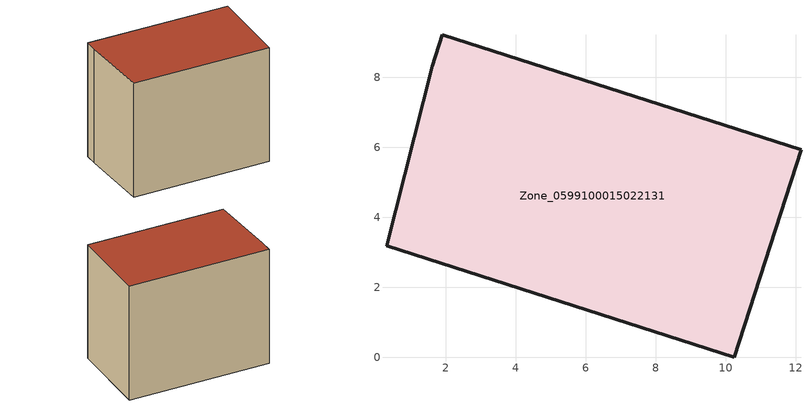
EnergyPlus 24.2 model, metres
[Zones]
Zone_0599100015022131
 floor ground (C_G): 1.62,8.32 1.91,9.22 12.15,5.93 10.24,0 0.31,3.2 z0.98
 wall outside (C_F): 10.24,0 12.15,5.93 1.91,9.22 1.62,8.32 0.31,3.2 10.24,0 z0.98:10.07
 roof outside (C_R): 0.31,3.2 10.24,0 12.15,5.93 1.91,9.22 1.62,8.32 z10.07
[BUILDING]
Pand.0599100015022131: North Axis=0; Terrain=City; Loads Convergence Tolerance Value=0.04; Temperature Convergence Tolerance Value=0.4; Solar Distribution=FullExterior; Maximum Number of Warmup Days=25; Minimum Number of Warmup Days=1
[Site:Location]
Rotterdam.The.Hague.AP_ZH_NLD Design_Conditions: Latitude=51.96; Longitude=4.45; Time Zone=1; Elevation=-4.5
[SITE:GROUNDTEMPERATURE:BUILDINGSURFACE]
18, 18, 18, 18, 18, 18, 18, 18, 18, 18, 18, 18
[MATERIAL] Thermal Absorptance=0.9; Solar Absorptance=0.7; Visible Absorptance=0.7
Name | Roughness | Thickness | Conductivity | Density | Specific Heat
G.TC.2006-2014 | MediumSmooth | 0.15 | 0.06 | 540 | 1210
F.TC.2006-2014 | Rough | 0.3 | 0.12 | 1920 | 840
R.TC.2006-2014 | MediumRough | 0.2 | 0.08 | 1500 | 1000
[CONSTRUCTION]
C_G: G.TC.2006-2014
C_F: F.TC.2006-2014
C_R: R.TC.2006-2014
[ZONE]
Zone_0599100015022131: Type=1; Multiplier=1; Ceiling Height=Autocalculate; Volume=Autocalculate; Floor Area=autocalculate; Part of Total Floor Area=Yes
[ZONEINFILTRATION:DESIGNFLOWRATE]
Infil_Zone_0599100015022131: Zone or ZoneList or Space or SpaceList=Zone_0599100015022131; Schedule=AlwaysOn; Design Flow Rate Calculation Method=Flow/Area; Flow Rate per Floor Area=0.0015; Constant Term Coefficient=1; Temperature Term Coefficient=0; Velocity Term Coefficient=0; Velocity Squared Term Coefficient=0
[HVACTEMPLATE:ZONE:IDEALLOADSAIRSYSTEM]
Zone_0599100015022131: Maximum Heating Supply Air Temperature=50; Minimum Cooling Supply Air Temperature=13; Maximum Heating Supply Air Humidity Ratio=0.0156; Minimum Cooling Supply Air Humidity Ratio=0.0077; Heating Limit=NoLimit; Cooling Limit=NoLimit; Dehumidification Control Type=ConstantSensibleHeatRatio; Cooling Sensible Heat Ratio=0.7; Dehumidification Setpoint=60; Humidification Control Type=None; Humidification Setpoint=30; Outdoor Air Method=None; Outdoor Air Flow Rate per Person=0.00944; Outdoor Air Flow Rate per Zone Floor Area=0; Outdoor Air Flow Rate per Zone=0; Demand Controlled Ventilation Type=None; Outdoor Air Economizer Type=NoEconomizer; Heat Recovery Type=None; Sensible Heat Recovery Effectiveness=0.7; Latent Heat Recovery Effectiveness=0.65
[ZONECONTROL:THERMOSTAT]
ThermostatControl_Zone_0599100015022131: Zone or ZoneList=Zone_0599100015022131; Control Type Schedule=DualSetpointControlType; Control 1=Thermostat_Zone_0599100015022131; Temperature Difference Between Cutout And Setpoint=0
[THERMOSTATSETPOINT:DUALSETPOINT]
Thermostat_Zone_0599100015022131: Heating Setpoint Temperature Schedule=HeatingSetpoint_Zone_0599100015022131; Cooling Setpoint Temperature Schedule=CoolingSetpoint_Zone_0599100015022131
[SCHEDULE:COMPACT]
HeatingSetpoint_Zone_0599100015022131: Through: 12/31, For: AllDays, Until: 24:00, 21
CoolingSetpoint_Zone_0599100015022131: Through: 12/31, For: AllDays, Until: 24:00, 24
DualSetpointControlType: Through: 12/31, For: AllDays, Until: 24:00, 4
AlwaysOn: Through: 12/31, For: AllDays, Until: 24:00, 1
